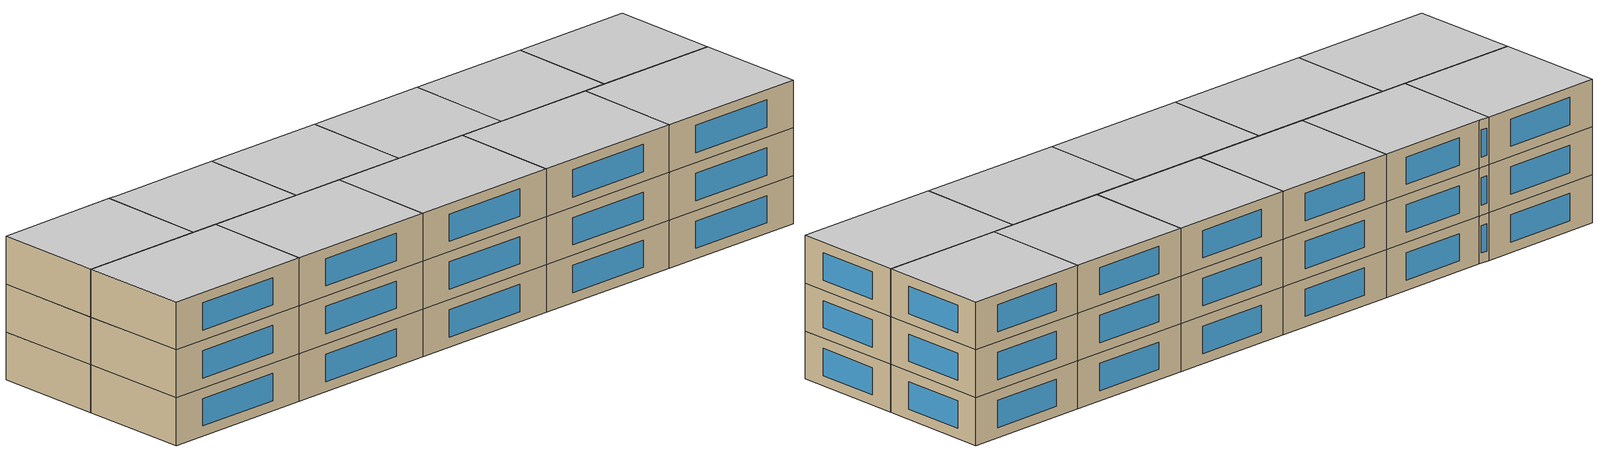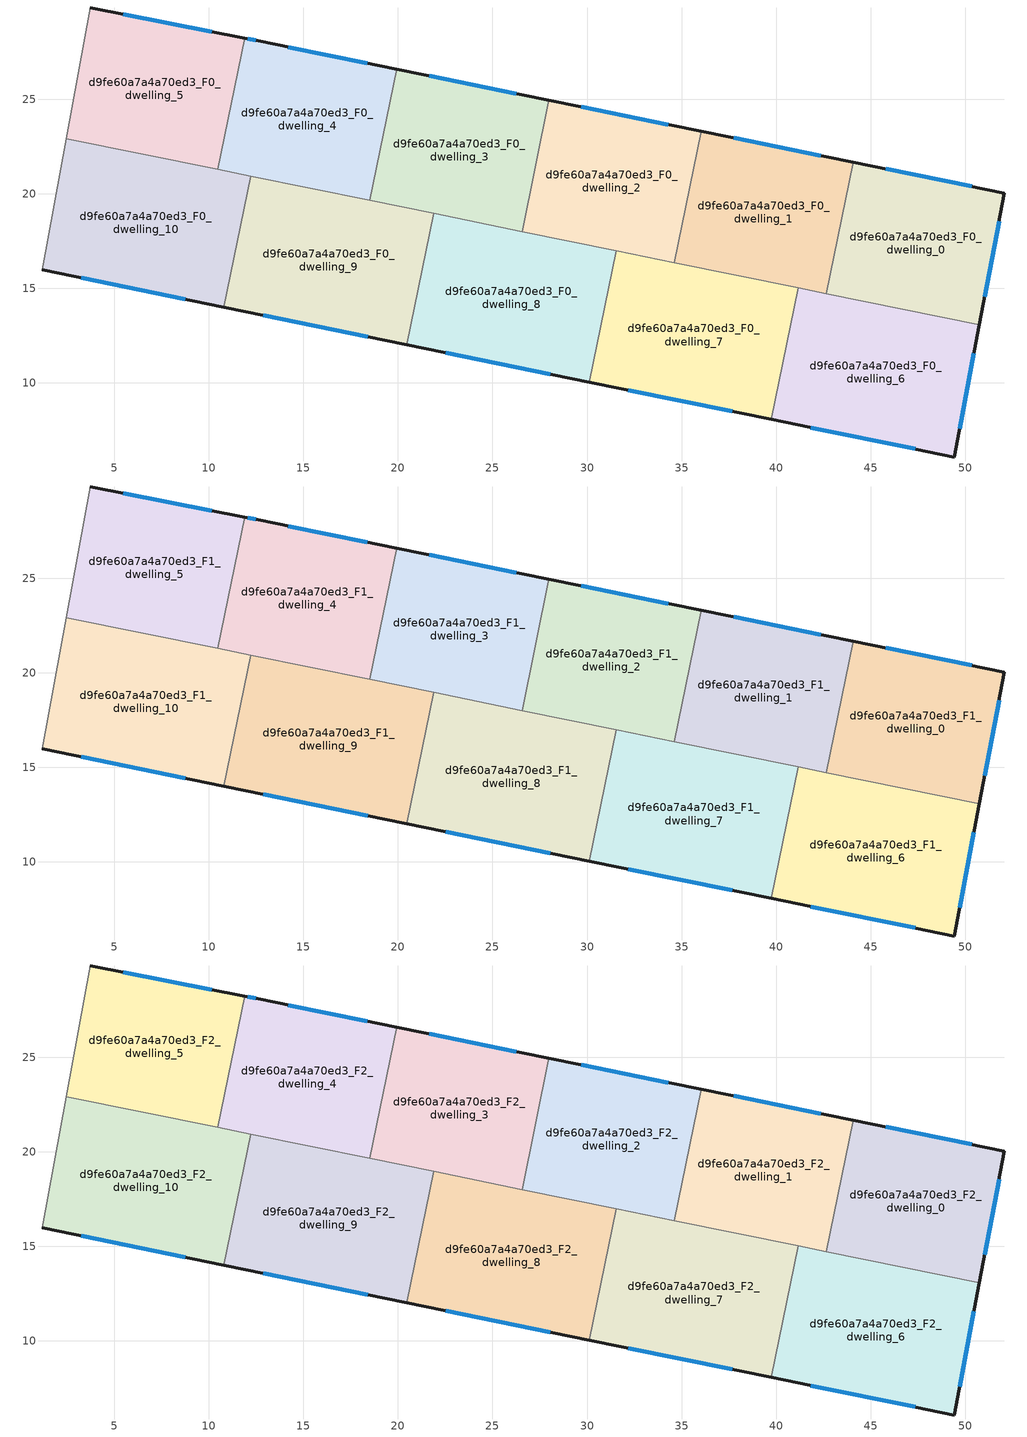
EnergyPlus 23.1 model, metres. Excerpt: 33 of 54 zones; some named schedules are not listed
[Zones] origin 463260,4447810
d9fe60a7a4a70ed3_F0_dwelling_0
 floor ground (EU_floor_Construction): 52.06,20.04 50.74,13.08 42.65,14.72 44.06,21.67 z0
 wall outside (EU_wall_Construction): 50.74,13.08 52.06,20.04 44.06,21.67 z0:3
 wall to d9fe60a7a4a70ed3_F0_dwelling_1 (EU_wall_Construction): 44.06,21.67 42.65,14.72 z0:3
 wall to d9fe60a7a4a70ed3_F0_dwelling_6 (EU_wall_Construction): 42.65,14.72 50.74,13.08 z0:3
 window (EU_Window_Construction): 50.34,20.39 45.78,21.32 / 51.02,14.57 51.77,18.55 z0.64:2.36
d9fe60a7a4a70ed3_F0_dwelling_1
 floor ground (EU_floor_Construction): 44.06,21.67 42.65,14.72 34.61,16.37 36.02,23.31 z0
 wall outside (EU_wall_Construction): 44.06,21.67 36.02,23.31 z0:3
 wall to d9fe60a7a4a70ed3_F0_dwelling_2 (EU_wall_Construction): 36.02,23.31 34.61,16.37 z0:3
 wall to d9fe60a7a4a70ed3_F0_dwelling_7 (EU_wall_Construction): 34.61,16.37 41.17,15.03 z0:3
 wall to d9fe60a7a4a70ed3_F0_dwelling_6 (EU_wall_Construction): 41.17,15.03 42.65,14.72 z0:3
 window (EU_Window_Construction): 42.34,22.02 37.75,22.95 z0.64:2.36
d9fe60a7a4a70ed3_F0_dwelling_10
 floor ground (EU_floor_Construction): 12.22,20.93 10.81,14.01 1.2,15.98 2.47,22.92 z0
 wall outside (EU_wall_Construction): 1.2,15.98 10.81,14.01 z0:3
 wall to d9fe60a7a4a70ed3_F0_dwelling_9 (EU_wall_Construction): 10.81,14.01 12.22,20.93 z0:3
 wall adiabatic (EU_wall_Construction): 2.47,22.92 1.2,15.98 z0:3
 wall to d9fe60a7a4a70ed3_F0_dwelling_5 (EU_wall_Construction): 10.49,21.28 2.47,22.92 z0:3
 wall to d9fe60a7a4a70ed3_F0_dwelling_4 (EU_wall_Construction): 12.22,20.93 10.49,21.28 z0:3
 window (EU_Window_Construction): 3.26,15.56 8.75,14.43 z0.64:2.36
d9fe60a7a4a70ed3_F0_dwelling_2
 floor ground (EU_floor_Construction): 36.02,23.31 34.61,16.37 26.57,18 27.98,24.95 z0
 wall outside (EU_wall_Construction): 36.02,23.31 27.98,24.95 z0:3
 wall to d9fe60a7a4a70ed3_F0_dwelling_3 (EU_wall_Construction): 27.98,24.95 26.57,18 z0:3
 wall to d9fe60a7a4a70ed3_F0_dwelling_8 (EU_wall_Construction): 26.57,18 31.53,16.99 z0:3
 wall to d9fe60a7a4a70ed3_F0_dwelling_7 (EU_wall_Construction): 31.54,16.99 34.61,16.37 z0:3
 window (EU_Window_Construction): 34.3,23.66 29.71,24.59 z0.64:2.36
d9fe60a7a4a70ed3_F0_dwelling_3
 floor ground (EU_floor_Construction): 27.98,24.95 26.57,18 18.53,19.64 19.94,26.58 z0
 wall outside (EU_wall_Construction): 27.98,24.95 19.94,26.58 z0:3
 wall to d9fe60a7a4a70ed3_F0_dwelling_4 (EU_wall_Construction): 19.94,26.58 18.53,19.64 z0:3
 wall to d9fe60a7a4a70ed3_F0_dwelling_9 (EU_wall_Construction): 18.53,19.64 21.89,18.96 z0:3
 wall to d9fe60a7a4a70ed3_F0_dwelling_8 (EU_wall_Construction): 21.89,18.96 26.57,18 z0:3
 window (EU_Window_Construction): 26.26,25.3 21.67,26.23 z0.64:2.36
d9fe60a7a4a70ed3_F0_dwelling_4
 floor ground (EU_floor_Construction): 19.94,26.58 18.53,19.64 10.49,21.28 11.9,28.22 12.64,28.08 z0
 wall outside (EU_wall_Construction): 19.94,26.58 12.64,28.08 11.9,28.22 z0:3
 wall to d9fe60a7a4a70ed3_F0_dwelling_5 (EU_wall_Construction): 11.9,28.22 10.49,21.28 z0:3
 wall to d9fe60a7a4a70ed3_F0_dwelling_9 (EU_wall_Construction): 12.22,20.93 18.53,19.64 z0:3
 window (EU_Window_Construction): 12.48,28.11 12.06,28.19 / 18.38,26.9 14.2,27.76 z0.64:2.36
d9fe60a7a4a70ed3_F0_dwelling_5
 floor ground (EU_floor_Construction): 11.9,28.22 10.49,21.28 2.47,22.92 3.74,29.82 z0
 wall outside (EU_wall_Construction): 11.9,28.22 3.74,29.82 z0:3
 wall adiabatic (EU_wall_Construction): 3.74,29.82 2.47,22.92 z0:3
 window (EU_Window_Construction): 10.15,28.56 5.49,29.48 z0.64:2.36
d9fe60a7a4a70ed3_F0_dwelling_6
 floor ground (EU_floor_Construction): 50.74,13.08 49.41,6.09 39.75,8.07 41.17,15.03 z0
 wall outside (EU_wall_Construction): 39.75,8.07 49.41,6.09 50.74,13.08 z0:3
 wall to d9fe60a7a4a70ed3_F0_dwelling_7 (EU_wall_Construction): 41.17,15.03 39.75,8.07 z0:3
 window (EU_Window_Construction): 49.69,7.58 50.45,11.58 / 41.82,7.64 47.34,6.51 z0.64:2.36
d9fe60a7a4a70ed3_F0_dwelling_7
 floor ground (EU_floor_Construction): 41.17,15.03 39.75,8.07 30.12,10.04 31.53,16.99 z0
 wall outside (EU_wall_Construction): 30.12,10.04 39.75,8.07 z0:3
 wall to d9fe60a7a4a70ed3_F0_dwelling_8 (EU_wall_Construction): 31.53,16.99 30.12,10.04 z0:3
 window (EU_Window_Construction): 32.18,9.62 37.69,8.49 z0.64:2.36
d9fe60a7a4a70ed3_F0_dwelling_8
 floor ground (EU_floor_Construction): 31.53,16.99 30.12,10.04 20.47,12.02 21.89,18.96 z0
 wall outside (EU_wall_Construction): 20.47,12.02 30.12,10.04 z0:3
 wall to d9fe60a7a4a70ed3_F0_dwelling_9 (EU_wall_Construction): 21.89,18.96 20.47,12.02 z0:3
 window (EU_Window_Construction): 22.54,11.6 28.05,10.47 z0.64:2.36
d9fe60a7a4a70ed3_F0_dwelling_9
 floor ground (EU_floor_Construction): 21.89,18.96 20.47,12.02 10.81,14.01 12.22,20.93 z0
 wall outside (EU_wall_Construction): 10.81,14.01 20.47,12.02 z0:3
 window (EU_Window_Construction): 12.88,13.58 18.4,12.45 z0.64:2.36
d9fe60a7a4a70ed3_F1_dwelling_0
 floor to d9fe60a7a4a70ed3_F0_dwelling_0 (EU_floor_Construction): 52.06,20.04 50.74,13.08 42.65,14.72 44.06,21.67 z3
 wall outside (EU_wall_Construction): 50.74,13.08 52.06,20.04 44.06,21.67 z3:6
 wall to d9fe60a7a4a70ed3_F1_dwelling_1 (EU_wall_Construction): 44.06,21.67 42.65,14.72 z3:6
 wall to d9fe60a7a4a70ed3_F1_dwelling_6 (EU_wall_Construction): 42.65,14.72 50.74,13.08 z3:6
 window (EU_Window_Construction): 50.34,20.39 45.78,21.32 / 51.02,14.57 51.77,18.55 z3.64:5.36
d9fe60a7a4a70ed3_F1_dwelling_1
 floor to d9fe60a7a4a70ed3_F0_dwelling_1 (EU_floor_Construction): 44.06,21.67 42.65,14.72 34.61,16.37 36.02,23.31 z3
 wall outside (EU_wall_Construction): 44.06,21.67 36.02,23.31 z3:6
 wall to d9fe60a7a4a70ed3_F1_dwelling_2 (EU_wall_Construction): 36.02,23.31 34.61,16.37 z3:6
 wall to d9fe60a7a4a70ed3_F1_dwelling_7 (EU_wall_Construction): 34.61,16.37 41.17,15.03 z3:6
 wall to d9fe60a7a4a70ed3_F1_dwelling_6 (EU_wall_Construction): 41.17,15.03 42.65,14.72 z3:6
 window (EU_Window_Construction): 42.34,22.02 37.75,22.95 z3.64:5.36
d9fe60a7a4a70ed3_F1_dwelling_10
 floor to d9fe60a7a4a70ed3_F0_dwelling_10 (EU_floor_Construction): 12.22,20.93 10.81,14.01 1.2,15.98 2.47,22.92 z3
 wall outside (EU_wall_Construction): 1.2,15.98 10.81,14.01 z3:6
 wall to d9fe60a7a4a70ed3_F1_dwelling_9 (EU_wall_Construction): 10.81,14.01 12.22,20.93 z3:6
 wall adiabatic (EU_wall_Construction): 2.47,22.92 1.2,15.98 z3:6
 wall to d9fe60a7a4a70ed3_F1_dwelling_5 (EU_wall_Construction): 10.49,21.28 2.47,22.92 z3:6
 wall to d9fe60a7a4a70ed3_F1_dwelling_4 (EU_wall_Construction): 12.22,20.93 10.49,21.28 z3:6
 window (EU_Window_Construction): 3.26,15.56 8.75,14.43 z3.64:5.36
d9fe60a7a4a70ed3_F1_dwelling_2
 floor to d9fe60a7a4a70ed3_F0_dwelling_2 (EU_floor_Construction): 36.02,23.31 34.61,16.37 26.57,18 27.98,24.95 z3
 wall outside (EU_wall_Construction): 36.02,23.31 27.98,24.95 z3:6
 wall to d9fe60a7a4a70ed3_F1_dwelling_3 (EU_wall_Construction): 27.98,24.95 26.57,18 z3:6
 wall to d9fe60a7a4a70ed3_F1_dwelling_8 (EU_wall_Construction): 26.57,18 31.53,16.99 z3:6
 wall to d9fe60a7a4a70ed3_F1_dwelling_7 (EU_wall_Construction): 31.54,16.99 34.61,16.37 z3:6
 window (EU_Window_Construction): 34.3,23.66 29.71,24.59 z3.64:5.36
d9fe60a7a4a70ed3_F1_dwelling_3
 floor to d9fe60a7a4a70ed3_F0_dwelling_3 (EU_floor_Construction): 27.98,24.95 26.57,18 18.53,19.64 19.94,26.58 z3
 wall outside (EU_wall_Construction): 27.98,24.95 19.94,26.58 z3:6
 wall to d9fe60a7a4a70ed3_F1_dwelling_4 (EU_wall_Construction): 19.94,26.58 18.53,19.64 z3:6
 wall to d9fe60a7a4a70ed3_F1_dwelling_9 (EU_wall_Construction): 18.53,19.64 21.89,18.96 z3:6
 wall to d9fe60a7a4a70ed3_F1_dwelling_8 (EU_wall_Construction): 21.89,18.96 26.57,18 z3:6
 window (EU_Window_Construction): 26.26,25.3 21.67,26.23 z3.64:5.36
d9fe60a7a4a70ed3_F1_dwelling_4
 floor to d9fe60a7a4a70ed3_F0_dwelling_4 (EU_floor_Construction): 19.94,26.58 18.53,19.64 10.49,21.28 11.9,28.22 12.64,28.08 z3
 wall outside (EU_wall_Construction): 19.94,26.58 12.64,28.08 11.9,28.22 z3:6
 wall to d9fe60a7a4a70ed3_F1_dwelling_5 (EU_wall_Construction): 11.9,28.22 10.49,21.28 z3:6
 wall to d9fe60a7a4a70ed3_F1_dwelling_9 (EU_wall_Construction): 12.22,20.93 18.53,19.64 z3:6
 window (EU_Window_Construction): 12.48,28.11 12.06,28.19 / 18.38,26.9 14.2,27.76 z3.64:5.36
d9fe60a7a4a70ed3_F1_dwelling_5
 floor to d9fe60a7a4a70ed3_F0_dwelling_5 (EU_floor_Construction): 11.9,28.22 10.49,21.28 2.47,22.92 3.74,29.82 z3
 wall outside (EU_wall_Construction): 11.9,28.22 3.74,29.82 z3:6
 wall adiabatic (EU_wall_Construction): 3.74,29.82 2.47,22.92 z3:6
 window (EU_Window_Construction): 10.15,28.56 5.49,29.48 z3.64:5.36
d9fe60a7a4a70ed3_F1_dwelling_6
 floor to d9fe60a7a4a70ed3_F0_dwelling_6 (EU_floor_Construction): 50.74,13.08 49.41,6.09 39.75,8.07 41.17,15.03 z3
 wall outside (EU_wall_Construction): 39.75,8.07 49.41,6.09 50.74,13.08 z3:6
 wall to d9fe60a7a4a70ed3_F1_dwelling_7 (EU_wall_Construction): 41.17,15.03 39.75,8.07 z3:6
 window (EU_Window_Construction): 49.69,7.58 50.45,11.58 / 41.82,7.64 47.34,6.51 z3.64:5.36
d9fe60a7a4a70ed3_F1_dwelling_7
 floor to d9fe60a7a4a70ed3_F0_dwelling_7 (EU_floor_Construction): 41.17,15.03 39.75,8.07 30.12,10.04 31.53,16.99 z3
 wall outside (EU_wall_Construction): 30.12,10.04 39.75,8.07 z3:6
 wall to d9fe60a7a4a70ed3_F1_dwelling_8 (EU_wall_Construction): 31.53,16.99 30.12,10.04 z3:6
 window (EU_Window_Construction): 32.18,9.62 37.69,8.49 z3.64:5.36
d9fe60a7a4a70ed3_F1_dwelling_8
 floor to d9fe60a7a4a70ed3_F0_dwelling_8 (EU_floor_Construction): 31.53,16.99 30.12,10.04 20.47,12.02 21.89,18.96 z3
 wall outside (EU_wall_Construction): 20.47,12.02 30.12,10.04 z3:6
 wall to d9fe60a7a4a70ed3_F1_dwelling_9 (EU_wall_Construction): 21.89,18.96 20.47,12.02 z3:6
 window (EU_Window_Construction): 22.54,11.6 28.05,10.47 z3.64:5.36
d9fe60a7a4a70ed3_F1_dwelling_9
 floor to d9fe60a7a4a70ed3_F0_dwelling_9 (EU_floor_Construction): 21.89,18.96 20.47,12.02 10.81,14.01 12.22,20.93 z3
 wall outside (EU_wall_Construction): 10.81,14.01 20.47,12.02 z3:6
 window (EU_Window_Construction): 12.88,13.58 18.4,12.45 z3.64:5.36
d9fe60a7a4a70ed3_F2_dwelling_0
 floor to d9fe60a7a4a70ed3_F1_dwelling_0 (EU_floor_Construction): 52.06,20.04 50.74,13.08 42.65,14.72 44.06,21.67 z6
 wall outside (EU_wall_Construction): 50.74,13.08 52.06,20.04 44.06,21.67 z6:9
 wall to d9fe60a7a4a70ed3_F2_dwelling_1 (EU_wall_Construction): 44.06,21.67 42.65,14.72 z6:9
 wall to d9fe60a7a4a70ed3_F2_dwelling_6 (EU_wall_Construction): 42.65,14.72 50.74,13.08 z6:9
 window (EU_Window_Construction): 50.34,20.39 45.78,21.32 / 51.02,14.57 51.77,18.55 z6.64:8.36
 ceiling to d9fe60a7a4a70ed3_F3_dwelling_0 (EU_floor_Construction): 50.74,13.08 52.06,20.04 44.06,21.67 42.65,14.72 z9
d9fe60a7a4a70ed3_F2_dwelling_1
 floor to d9fe60a7a4a70ed3_F1_dwelling_1 (EU_floor_Construction): 44.06,21.67 42.65,14.72 34.61,16.37 36.02,23.31 z6
 wall outside (EU_wall_Construction): 44.06,21.67 36.02,23.31 z6:9
 wall to d9fe60a7a4a70ed3_F2_dwelling_2 (EU_wall_Construction): 36.02,23.31 34.61,16.37 z6:9
 wall to d9fe60a7a4a70ed3_F2_dwelling_7 (EU_wall_Construction): 34.61,16.37 41.17,15.03 z6:9
 wall to d9fe60a7a4a70ed3_F2_dwelling_6 (EU_wall_Construction): 41.17,15.03 42.65,14.72 z6:9
 window (EU_Window_Construction): 42.34,22.02 37.75,22.95 z6.64:8.36
 ceiling to d9fe60a7a4a70ed3_F3_dwelling_1 (EU_floor_Construction): 42.65,14.72 44.06,21.67 36.02,23.31 34.61,16.37 z9
d9fe60a7a4a70ed3_F2_dwelling_10
 floor to d9fe60a7a4a70ed3_F1_dwelling_10 (EU_floor_Construction): 12.22,20.93 10.81,14.01 1.2,15.98 2.47,22.92 z6
 wall outside (EU_wall_Construction): 1.2,15.98 10.81,14.01 z6:9
 wall to d9fe60a7a4a70ed3_F2_dwelling_9 (EU_wall_Construction): 10.81,14.01 12.22,20.93 z6:9
 wall adiabatic (EU_wall_Construction): 2.47,22.92 1.2,15.98 z6:9
 wall to d9fe60a7a4a70ed3_F2_dwelling_5 (EU_wall_Construction): 10.49,21.28 2.47,22.92 z6:9
 wall to d9fe60a7a4a70ed3_F2_dwelling_4 (EU_wall_Construction): 12.22,20.93 10.49,21.28 z6:9
 window (EU_Window_Construction): 3.26,15.56 8.75,14.43 z6.64:8.36
 ceiling to d9fe60a7a4a70ed3_F3_dwelling_10 (EU_floor_Construction): 10.81,14.01 12.22,20.93 2.47,22.92 1.2,15.98 z9
d9fe60a7a4a70ed3_F2_dwelling_2
 floor to d9fe60a7a4a70ed3_F1_dwelling_2 (EU_floor_Construction): 36.02,23.31 34.61,16.37 26.57,18 27.98,24.95 z6
 wall outside (EU_wall_Construction): 36.02,23.31 27.98,24.95 z6:9
 wall to d9fe60a7a4a70ed3_F2_dwelling_3 (EU_wall_Construction): 27.98,24.95 26.57,18 z6:9
 wall to d9fe60a7a4a70ed3_F2_dwelling_8 (EU_wall_Construction): 26.57,18 31.53,16.99 z6:9
 wall to d9fe60a7a4a70ed3_F2_dwelling_7 (EU_wall_Construction): 31.54,16.99 34.61,16.37 z6:9
 window (EU_Window_Construction): 34.3,23.66 29.71,24.59 z6.64:8.36
 ceiling to d9fe60a7a4a70ed3_F3_dwelling_2 (EU_floor_Construction): 34.61,16.37 36.02,23.31 27.98,24.95 26.57,18 z9
d9fe60a7a4a70ed3_F2_dwelling_3
 floor to d9fe60a7a4a70ed3_F1_dwelling_3 (EU_floor_Construction): 27.98,24.95 26.57,18 18.53,19.64 19.94,26.58 z6
 wall outside (EU_wall_Construction): 27.98,24.95 19.94,26.58 z6:9
 wall to d9fe60a7a4a70ed3_F2_dwelling_4 (EU_wall_Construction): 19.94,26.58 18.53,19.64 z6:9
 wall to d9fe60a7a4a70ed3_F2_dwelling_9 (EU_wall_Construction): 18.53,19.64 21.89,18.96 z6:9
 wall to d9fe60a7a4a70ed3_F2_dwelling_8 (EU_wall_Construction): 21.89,18.96 26.57,18 z6:9
 window (EU_Window_Construction): 26.26,25.3 21.67,26.23 z6.64:8.36
 ceiling to d9fe60a7a4a70ed3_F3_dwelling_3 (EU_floor_Construction): 26.57,18 27.98,24.95 19.94,26.58 18.53,19.64 z9
d9fe60a7a4a70ed3_F2_dwelling_4
 floor to d9fe60a7a4a70ed3_F1_dwelling_4 (EU_floor_Construction): 19.94,26.58 18.53,19.64 10.49,21.28 11.9,28.22 12.64,28.08 z6
 wall outside (EU_wall_Construction): 19.94,26.58 12.64,28.08 11.9,28.22 z6:9
 wall to d9fe60a7a4a70ed3_F2_dwelling_5 (EU_wall_Construction): 11.9,28.22 10.49,21.28 z6:9
 wall to d9fe60a7a4a70ed3_F2_dwelling_9 (EU_wall_Construction): 12.22,20.93 18.53,19.64 z6:9
 window (EU_Window_Construction): 12.48,28.11 12.06,28.19 / 18.38,26.9 14.2,27.76 z6.64:8.36
 ceiling to d9fe60a7a4a70ed3_F3_dwelling_4 (EU_floor_Construction): 18.53,19.64 19.94,26.58 12.64,28.08 11.9,28.22 10.49,21.28 z9
d9fe60a7a4a70ed3_F2_dwelling_5
 floor to d9fe60a7a4a70ed3_F1_dwelling_5 (EU_floor_Construction): 11.9,28.22 10.49,21.28 2.47,22.92 3.74,29.82 z6
 wall outside (EU_wall_Construction): 11.9,28.22 3.74,29.82 z6:9
 wall adiabatic (EU_wall_Construction): 3.74,29.82 2.47,22.92 z6:9
 window (EU_Window_Construction): 10.15,28.56 5.49,29.48 z6.64:8.36
 ceiling to d9fe60a7a4a70ed3_F3_dwelling_5 (EU_floor_Construction): 10.49,21.28 11.9,28.22 3.74,29.82 2.47,22.92 z9
d9fe60a7a4a70ed3_F2_dwelling_6
 floor to d9fe60a7a4a70ed3_F1_dwelling_6 (EU_floor_Construction): 50.74,13.08 49.41,6.09 39.75,8.07 41.17,15.03 z6
 wall outside (EU_wall_Construction): 39.75,8.07 49.41,6.09 50.74,13.08 z6:9
 wall to d9fe60a7a4a70ed3_F2_dwelling_7 (EU_wall_Construction): 41.17,15.03 39.75,8.07 z6:9
 window (EU_Window_Construction): 49.69,7.58 50.45,11.58 / 41.82,7.64 47.34,6.51 z6.64:8.36
 ceiling to d9fe60a7a4a70ed3_F3_dwelling_6 (EU_floor_Construction): 49.41,6.09 50.74,13.08 41.17,15.03 39.75,8.07 z9
d9fe60a7a4a70ed3_F2_dwelling_7
 floor to d9fe60a7a4a70ed3_F1_dwelling_7 (EU_floor_Construction): 41.17,15.03 39.75,8.07 30.12,10.04 31.53,16.99 z6
 wall outside (EU_wall_Construction): 30.12,10.04 39.75,8.07 z6:9
 wall to d9fe60a7a4a70ed3_F2_dwelling_8 (EU_wall_Construction): 31.53,16.99 30.12,10.04 z6:9
 window (EU_Window_Construction): 32.18,9.62 37.69,8.49 z6.64:8.36
 ceiling to d9fe60a7a4a70ed3_F3_dwelling_7 (EU_floor_Construction): 39.75,8.07 41.17,15.03 31.53,16.99 30.12,10.04 z9
d9fe60a7a4a70ed3_F2_dwelling_8
 floor to d9fe60a7a4a70ed3_F1_dwelling_8 (EU_floor_Construction): 31.53,16.99 30.12,10.04 20.47,12.02 21.89,18.96 z6
 wall outside (EU_wall_Construction): 20.47,12.02 30.12,10.04 z6:9
 wall to d9fe60a7a4a70ed3_F2_dwelling_9 (EU_wall_Construction): 21.89,18.96 20.47,12.02 z6:9
 window (EU_Window_Construction): 22.54,11.6 28.05,10.47 z6.64:8.36
 ceiling to d9fe60a7a4a70ed3_F3_dwelling_8 (EU_floor_Construction): 30.12,10.04 31.53,16.99 21.89,18.96 20.47,12.02 z9
d9fe60a7a4a70ed3_F2_dwelling_9
 floor to d9fe60a7a4a70ed3_F1_dwelling_9 (EU_floor_Construction): 21.89,18.96 20.47,12.02 10.81,14.01 12.22,20.93 z6
 wall outside (EU_wall_Construction): 10.81,14.01 20.47,12.02 z6:9
 window (EU_Window_Construction): 12.88,13.58 18.4,12.45 z6.64:8.36
 ceiling to d9fe60a7a4a70ed3_F3_dwelling_9 (EU_floor_Construction): 20.47,12.02 21.89,18.96 12.22,20.93 10.81,14.01 z9
[Building]
EU S2 Campaign: North Axis=0; Terrain=City; Solar Distribution=FullExterior
[Site:Location]
Yerevan-Zvartnots.Intl.AP: Latitude=40.15; Longitude=44.383; Time Zone=4; Elevation=854
[SizingPeriod:WeatherFileDays]
AnnualSizingPeriod: Begin Month=1; Begin Day of Month=1; End Month=12; End Day of Month=31; Day of Week for Start Day=Monday; Use Weather File Daylight Saving Period=No; Use Weather File Rain and Snow Indicators=No
[MATERIAL]
EU_InternalMass_Material: Roughness=MediumRough; Thickness=0.1; Conductivity=1; Density=1800; Specific Heat=900; Thermal Absorptance=0.9; Solar Absorptance=0.7; Visible Absorptance=0.7
[MATERIAL:NOMASS] Roughness=MediumRough; Thermal Absorptance=0.9; Solar Absorptance=0.7; Visible Absorptance=0.7
Name | Thermal Resistance
EU_wall_NoMass | 1.05043
EU_floor_NoMass | 0.478065
[WINDOWMATERIAL:SIMPLEGLAZINGSYSTEM]
EU_Window_SimpleGlazing: UFactor=2.5566; Solar Heat Gain Coefficient=0.75; Visible Transmittance=0.75
[CONSTRUCTION]
EU_wall_Construction: EU_wall_NoMass
EU_floor_Construction: EU_floor_NoMass
EU_Window_Construction: EU_Window_SimpleGlazing
EU_InternalMass_Construction: EU_InternalMass_Material
[ZONE] Type=1; Multiplier=1; Ceiling Height=autocalculate; Floor Area=autocalculate; Part of Total Floor Area=Yes
Name | Volume
d9fe60a7a4a70ed3_F0_dwelling_0; d9fe60a7a4a70ed3_F1_dwelling_0; d9fe60a7a4a70ed3_F2_dwelling_0 | 174.399
d9fe60a7a4a70ed3_F0_dwelling_1; d9fe60a7a4a70ed3_F1_dwelling_1; d9fe60a7a4a70ed3_F2_dwelling_1 | 174.402
d9fe60a7a4a70ed3_F0_dwelling_10; d9fe60a7a4a70ed3_F1_dwelling_10; d9fe60a7a4a70ed3_F2_dwelling_10 | 209.256
d9fe60a7a4a70ed3_F0_dwelling_2; d9fe60a7a4a70ed3_F1_dwelling_2; d9fe60a7a4a70ed3_F2_dwelling_2 | 174.394
d9fe60a7a4a70ed3_F0_dwelling_3; d9fe60a7a4a70ed3_F1_dwelling_3; d9fe60a7a4a70ed3_F2_dwelling_3; d9fe60a7a4a70ed3_F0_dwelling_4; d9fe60a7a4a70ed3_F1_dwelling_4; d9fe60a7a4a70ed3_F2_dwelling_4 | 174.381
d9fe60a7a4a70ed3_F0_dwelling_5; d9fe60a7a4a70ed3_F1_dwelling_5; d9fe60a7a4a70ed3_F2_dwelling_5 | 174.409
d9fe60a7a4a70ed3_F0_dwelling_6; d9fe60a7a4a70ed3_F1_dwelling_6; d9fe60a7a4a70ed3_F2_dwelling_6 | 209.251
d9fe60a7a4a70ed3_F0_dwelling_7; d9fe60a7a4a70ed3_F1_dwelling_7; d9fe60a7a4a70ed3_F2_dwelling_7 | 209.261
d9fe60a7a4a70ed3_F0_dwelling_8; d9fe60a7a4a70ed3_F1_dwelling_8; d9fe60a7a4a70ed3_F2_dwelling_8 | 209.247
d9fe60a7a4a70ed3_F0_dwelling_9; d9fe60a7a4a70ed3_F1_dwelling_9; d9fe60a7a4a70ed3_F2_dwelling_9 | 209.278
[INTERNALMASS] Construction=EU_InternalMass_Construction
Name | Zone or ZoneList | Surface Area
d9fe60a7a4a70ed3_F0_dwelling_0_EU_InternalMass | d9fe60a7a4a70ed3_F0_dwelling_0 | 58.1329
d9fe60a7a4a70ed3_F0_dwelling_1_EU_InternalMass | d9fe60a7a4a70ed3_F0_dwelling_1 | 58.1338
d9fe60a7a4a70ed3_F0_dwelling_2_EU_InternalMass | d9fe60a7a4a70ed3_F0_dwelling_2 | 58.1312
d9fe60a7a4a70ed3_F0_dwelling_3_EU_InternalMass | d9fe60a7a4a70ed3_F0_dwelling_3 | 58.1269
d9fe60a7a4a70ed3_F0_dwelling_4_EU_InternalMass | d9fe60a7a4a70ed3_F0_dwelling_4 | 58.127
d9fe60a7a4a70ed3_F0_dwelling_5_EU_InternalMass | d9fe60a7a4a70ed3_F0_dwelling_5 | 58.1361
d9fe60a7a4a70ed3_F0_dwelling_6_EU_InternalMass | d9fe60a7a4a70ed3_F0_dwelling_6 | 69.7502
d9fe60a7a4a70ed3_F0_dwelling_7_EU_InternalMass | d9fe60a7a4a70ed3_F0_dwelling_7 | 69.7537
d9fe60a7a4a70ed3_F0_dwelling_8_EU_InternalMass | d9fe60a7a4a70ed3_F0_dwelling_8 | 69.7491
d9fe60a7a4a70ed3_F0_dwelling_9_EU_InternalMass | d9fe60a7a4a70ed3_F0_dwelling_9 | 69.7595
d9fe60a7a4a70ed3_F0_dwelling_10_EU_InternalMass | d9fe60a7a4a70ed3_F0_dwelling_10 | 69.752
d9fe60a7a4a70ed3_F1_dwelling_0_EU_InternalMass | d9fe60a7a4a70ed3_F1_dwelling_0 | 58.1329
d9fe60a7a4a70ed3_F1_dwelling_1_EU_InternalMass | d9fe60a7a4a70ed3_F1_dwelling_1 | 58.1338
d9fe60a7a4a70ed3_F1_dwelling_2_EU_InternalMass | d9fe60a7a4a70ed3_F1_dwelling_2 | 58.1312
d9fe60a7a4a70ed3_F1_dwelling_3_EU_InternalMass | d9fe60a7a4a70ed3_F1_dwelling_3 | 58.1269
d9fe60a7a4a70ed3_F1_dwelling_4_EU_InternalMass | d9fe60a7a4a70ed3_F1_dwelling_4 | 58.127
d9fe60a7a4a70ed3_F1_dwelling_5_EU_InternalMass | d9fe60a7a4a70ed3_F1_dwelling_5 | 58.1361
d9fe60a7a4a70ed3_F1_dwelling_6_EU_InternalMass | d9fe60a7a4a70ed3_F1_dwelling_6 | 69.7502
d9fe60a7a4a70ed3_F1_dwelling_7_EU_InternalMass | d9fe60a7a4a70ed3_F1_dwelling_7 | 69.7537
d9fe60a7a4a70ed3_F1_dwelling_8_EU_InternalMass | d9fe60a7a4a70ed3_F1_dwelling_8 | 69.7491
d9fe60a7a4a70ed3_F1_dwelling_9_EU_InternalMass | d9fe60a7a4a70ed3_F1_dwelling_9 | 69.7595
d9fe60a7a4a70ed3_F1_dwelling_10_EU_InternalMass | d9fe60a7a4a70ed3_F1_dwelling_10 | 69.752
d9fe60a7a4a70ed3_F2_dwelling_0_EU_InternalMass | d9fe60a7a4a70ed3_F2_dwelling_0 | 58.1329
d9fe60a7a4a70ed3_F2_dwelling_1_EU_InternalMass | d9fe60a7a4a70ed3_F2_dwelling_1 | 58.1338
d9fe60a7a4a70ed3_F2_dwelling_2_EU_InternalMass | d9fe60a7a4a70ed3_F2_dwelling_2 | 58.1312
d9fe60a7a4a70ed3_F2_dwelling_3_EU_InternalMass | d9fe60a7a4a70ed3_F2_dwelling_3 | 58.1269
d9fe60a7a4a70ed3_F2_dwelling_4_EU_InternalMass | d9fe60a7a4a70ed3_F2_dwelling_4 | 58.127
d9fe60a7a4a70ed3_F2_dwelling_5_EU_InternalMass | d9fe60a7a4a70ed3_F2_dwelling_5 | 58.1361
d9fe60a7a4a70ed3_F2_dwelling_6_EU_InternalMass | d9fe60a7a4a70ed3_F2_dwelling_6 | 69.7502
d9fe60a7a4a70ed3_F2_dwelling_7_EU_InternalMass | d9fe60a7a4a70ed3_F2_dwelling_7 | 69.7537
d9fe60a7a4a70ed3_F2_dwelling_8_EU_InternalMass | d9fe60a7a4a70ed3_F2_dwelling_8 | 69.7491
d9fe60a7a4a70ed3_F2_dwelling_9_EU_InternalMass | d9fe60a7a4a70ed3_F2_dwelling_9 | 69.7595
d9fe60a7a4a70ed3_F2_dwelling_10_EU_InternalMass | d9fe60a7a4a70ed3_F2_dwelling_10 | 69.752
[OTHEREQUIPMENT] Fuel Type=Electricity; Design Level Calculation Method=Watts/Area; Power per Zone Floor Area=1; Fraction Latent=0; Fraction Radiant=0; Fraction Lost=0; Carbon Dioxide Generation Rate=0; EndUse Subcategory=EU_Step8_InternalGains
Name | Zone or ZoneList or Space or SpaceList | Schedule
EU_Step8_InternalGain_d9fe60a7a4a70ed3_F0_dwelling_0_f000 | d9fe60a7a4a70ed3_F0_dwelling_0 | EU_Step8_GainSchedule_d9fe60a7a4a70ed3_F0_dwelling_0_f000
EU_Step8_InternalGain_d9fe60a7a4a70ed3_F0_dwelling_1_f000 | d9fe60a7a4a70ed3_F0_dwelling_1 | EU_Step8_GainSchedule_d9fe60a7a4a70ed3_F0_dwelling_1_f000
EU_Step8_InternalGain_d9fe60a7a4a70ed3_F0_dwelling_2_f000 | d9fe60a7a4a70ed3_F0_dwelling_2 | EU_Step8_GainSchedule_d9fe60a7a4a70ed3_F0_dwelling_2_f000
EU_Step8_InternalGain_d9fe60a7a4a70ed3_F0_dwelling_3_f000 | d9fe60a7a4a70ed3_F0_dwelling_3 | EU_Step8_GainSchedule_d9fe60a7a4a70ed3_F0_dwelling_3_f000
EU_Step8_InternalGain_d9fe60a7a4a70ed3_F0_dwelling_4_f000 | d9fe60a7a4a70ed3_F0_dwelling_4 | EU_Step8_GainSchedule_d9fe60a7a4a70ed3_F0_dwelling_4_f000
EU_Step8_InternalGain_d9fe60a7a4a70ed3_F0_dwelling_5_f000 | d9fe60a7a4a70ed3_F0_dwelling_5 | EU_Step8_GainSchedule_d9fe60a7a4a70ed3_F0_dwelling_5_f000
EU_Step8_InternalGain_d9fe60a7a4a70ed3_F0_dwelling_6_f000 | d9fe60a7a4a70ed3_F0_dwelling_6 | EU_Step8_GainSchedule_d9fe60a7a4a70ed3_F0_dwelling_6_f000
EU_Step8_InternalGain_d9fe60a7a4a70ed3_F0_dwelling_7_f000 | d9fe60a7a4a70ed3_F0_dwelling_7 | EU_Step8_GainSchedule_d9fe60a7a4a70ed3_F0_dwelling_7_f000
EU_Step8_InternalGain_d9fe60a7a4a70ed3_F0_dwelling_8_f000 | d9fe60a7a4a70ed3_F0_dwelling_8 | EU_Step8_GainSchedule_d9fe60a7a4a70ed3_F0_dwelling_8_f000
EU_Step8_InternalGain_d9fe60a7a4a70ed3_F0_dwelling_9_f000 | d9fe60a7a4a70ed3_F0_dwelling_9 | EU_Step8_GainSchedule_d9fe60a7a4a70ed3_F0_dwelling_9_f000
EU_Step8_InternalGain_d9fe60a7a4a70ed3_F0_dwelling_10_f000 | d9fe60a7a4a70ed3_F0_dwelling_10 | EU_Step8_GainSchedule_d9fe60a7a4a70ed3_F0_dwelling_10_f000
EU_Step8_InternalGain_d9fe60a7a4a70ed3_F1_dwelling_0_f000 | d9fe60a7a4a70ed3_F1_dwelling_0 | EU_Step8_GainSchedule_d9fe60a7a4a70ed3_F1_dwelling_0_f000
EU_Step8_InternalGain_d9fe60a7a4a70ed3_F1_dwelling_1_f000 | d9fe60a7a4a70ed3_F1_dwelling_1 | EU_Step8_GainSchedule_d9fe60a7a4a70ed3_F1_dwelling_1_f000
EU_Step8_InternalGain_d9fe60a7a4a70ed3_F1_dwelling_2_f000 | d9fe60a7a4a70ed3_F1_dwelling_2 | EU_Step8_GainSchedule_d9fe60a7a4a70ed3_F1_dwelling_2_f000
EU_Step8_InternalGain_d9fe60a7a4a70ed3_F1_dwelling_3_f000 | d9fe60a7a4a70ed3_F1_dwelling_3 | EU_Step8_GainSchedule_d9fe60a7a4a70ed3_F1_dwelling_3_f000
EU_Step8_InternalGain_d9fe60a7a4a70ed3_F1_dwelling_4_f000 | d9fe60a7a4a70ed3_F1_dwelling_4 | EU_Step8_GainSchedule_d9fe60a7a4a70ed3_F1_dwelling_4_f000
EU_Step8_InternalGain_d9fe60a7a4a70ed3_F1_dwelling_5_f000 | d9fe60a7a4a70ed3_F1_dwelling_5 | EU_Step8_GainSchedule_d9fe60a7a4a70ed3_F1_dwelling_5_f000
EU_Step8_InternalGain_d9fe60a7a4a70ed3_F1_dwelling_6_f000 | d9fe60a7a4a70ed3_F1_dwelling_6 | EU_Step8_GainSchedule_d9fe60a7a4a70ed3_F1_dwelling_6_f000
EU_Step8_InternalGain_d9fe60a7a4a70ed3_F1_dwelling_7_f000 | d9fe60a7a4a70ed3_F1_dwelling_7 | EU_Step8_GainSchedule_d9fe60a7a4a70ed3_F1_dwelling_7_f000
EU_Step8_InternalGain_d9fe60a7a4a70ed3_F1_dwelling_8_f000 | d9fe60a7a4a70ed3_F1_dwelling_8 | EU_Step8_GainSchedule_d9fe60a7a4a70ed3_F1_dwelling_8_f000
EU_Step8_InternalGain_d9fe60a7a4a70ed3_F1_dwelling_9_f000 | d9fe60a7a4a70ed3_F1_dwelling_9 | EU_Step8_GainSchedule_d9fe60a7a4a70ed3_F1_dwelling_9_f000
EU_Step8_InternalGain_d9fe60a7a4a70ed3_F1_dwelling_10_f000 | d9fe60a7a4a70ed3_F1_dwelling_10 | EU_Step8_GainSchedule_d9fe60a7a4a70ed3_F1_dwelling_10_f000
EU_Step8_InternalGain_d9fe60a7a4a70ed3_F2_dwelling_0_f000 | d9fe60a7a4a70ed3_F2_dwelling_0 | EU_Step8_GainSchedule_d9fe60a7a4a70ed3_F2_dwelling_0_f000
EU_Step8_InternalGain_d9fe60a7a4a70ed3_F2_dwelling_1_f000 | d9fe60a7a4a70ed3_F2_dwelling_1 | EU_Step8_GainSchedule_d9fe60a7a4a70ed3_F2_dwelling_1_f000
EU_Step8_InternalGain_d9fe60a7a4a70ed3_F2_dwelling_2_f000 | d9fe60a7a4a70ed3_F2_dwelling_2 | EU_Step8_GainSchedule_d9fe60a7a4a70ed3_F2_dwelling_2_f000
EU_Step8_InternalGain_d9fe60a7a4a70ed3_F2_dwelling_3_f000 | d9fe60a7a4a70ed3_F2_dwelling_3 | EU_Step8_GainSchedule_d9fe60a7a4a70ed3_F2_dwelling_3_f000
EU_Step8_InternalGain_d9fe60a7a4a70ed3_F2_dwelling_4_f000 | d9fe60a7a4a70ed3_F2_dwelling_4 | EU_Step8_GainSchedule_d9fe60a7a4a70ed3_F2_dwelling_4_f000
EU_Step8_InternalGain_d9fe60a7a4a70ed3_F2_dwelling_5_f000 | d9fe60a7a4a70ed3_F2_dwelling_5 | EU_Step8_GainSchedule_d9fe60a7a4a70ed3_F2_dwelling_5_f000
EU_Step8_InternalGain_d9fe60a7a4a70ed3_F2_dwelling_6_f000 | d9fe60a7a4a70ed3_F2_dwelling_6 | EU_Step8_GainSchedule_d9fe60a7a4a70ed3_F2_dwelling_6_f000
EU_Step8_InternalGain_d9fe60a7a4a70ed3_F2_dwelling_7_f000 | d9fe60a7a4a70ed3_F2_dwelling_7 | EU_Step8_GainSchedule_d9fe60a7a4a70ed3_F2_dwelling_7_f000
EU_Step8_InternalGain_d9fe60a7a4a70ed3_F2_dwelling_8_f000 | d9fe60a7a4a70ed3_F2_dwelling_8 | EU_Step8_GainSchedule_d9fe60a7a4a70ed3_F2_dwelling_8_f000
EU_Step8_InternalGain_d9fe60a7a4a70ed3_F2_dwelling_9_f000 | d9fe60a7a4a70ed3_F2_dwelling_9 | EU_Step8_GainSchedule_d9fe60a7a4a70ed3_F2_dwelling_9_f000
EU_Step8_InternalGain_d9fe60a7a4a70ed3_F2_dwelling_10_f000 | d9fe60a7a4a70ed3_F2_dwelling_10 | EU_Step8_GainSchedule_d9fe60a7a4a70ed3_F2_dwelling_10_f000
[ZONEVENTILATION:DESIGNFLOWRATE] Schedule=EU_AlwaysOn; Design Flow Rate Calculation Method=AirChanges/Hour; Air Changes per Hour=0.557805; Ventilation Type=Natural; Fan Pressure Rise=0; Fan Total Efficiency=1; Constant Term Coefficient=1; Temperature Term Coefficient=0; Velocity Term Coefficient=0; Velocity Squared Term Coefficient=0; Minimum Indoor Temperature=-100; Maximum Indoor Temperature=100; Delta Temperature=-100; Minimum Outdoor Temperature=-100; Maximum Outdoor Temperature=100; Maximum Wind Speed=40
Name | Zone or ZoneList or Space or SpaceList
EU_ConstantAir_d9fe60a7a4a70ed3_F0_dwelling_0 | d9fe60a7a4a70ed3_F0_dwelling_0
EU_ConstantAir_d9fe60a7a4a70ed3_F0_dwelling_1 | d9fe60a7a4a70ed3_F0_dwelling_1
EU_ConstantAir_d9fe60a7a4a70ed3_F0_dwelling_2 | d9fe60a7a4a70ed3_F0_dwelling_2
EU_ConstantAir_d9fe60a7a4a70ed3_F0_dwelling_3 | d9fe60a7a4a70ed3_F0_dwelling_3
EU_ConstantAir_d9fe60a7a4a70ed3_F0_dwelling_4 | d9fe60a7a4a70ed3_F0_dwelling_4
EU_ConstantAir_d9fe60a7a4a70ed3_F0_dwelling_5 | d9fe60a7a4a70ed3_F0_dwelling_5
EU_ConstantAir_d9fe60a7a4a70ed3_F0_dwelling_6 | d9fe60a7a4a70ed3_F0_dwelling_6
EU_ConstantAir_d9fe60a7a4a70ed3_F0_dwelling_7 | d9fe60a7a4a70ed3_F0_dwelling_7
EU_ConstantAir_d9fe60a7a4a70ed3_F0_dwelling_8 | d9fe60a7a4a70ed3_F0_dwelling_8
EU_ConstantAir_d9fe60a7a4a70ed3_F0_dwelling_9 | d9fe60a7a4a70ed3_F0_dwelling_9
EU_ConstantAir_d9fe60a7a4a70ed3_F0_dwelling_10 | d9fe60a7a4a70ed3_F0_dwelling_10
EU_ConstantAir_d9fe60a7a4a70ed3_F1_dwelling_0 | d9fe60a7a4a70ed3_F1_dwelling_0
EU_ConstantAir_d9fe60a7a4a70ed3_F1_dwelling_1 | d9fe60a7a4a70ed3_F1_dwelling_1
EU_ConstantAir_d9fe60a7a4a70ed3_F1_dwelling_2 | d9fe60a7a4a70ed3_F1_dwelling_2
EU_ConstantAir_d9fe60a7a4a70ed3_F1_dwelling_3 | d9fe60a7a4a70ed3_F1_dwelling_3
EU_ConstantAir_d9fe60a7a4a70ed3_F1_dwelling_4 | d9fe60a7a4a70ed3_F1_dwelling_4
EU_ConstantAir_d9fe60a7a4a70ed3_F1_dwelling_5 | d9fe60a7a4a70ed3_F1_dwelling_5
EU_ConstantAir_d9fe60a7a4a70ed3_F1_dwelling_6 | d9fe60a7a4a70ed3_F1_dwelling_6
EU_ConstantAir_d9fe60a7a4a70ed3_F1_dwelling_7 | d9fe60a7a4a70ed3_F1_dwelling_7
EU_ConstantAir_d9fe60a7a4a70ed3_F1_dwelling_8 | d9fe60a7a4a70ed3_F1_dwelling_8
EU_ConstantAir_d9fe60a7a4a70ed3_F1_dwelling_9 | d9fe60a7a4a70ed3_F1_dwelling_9
EU_ConstantAir_d9fe60a7a4a70ed3_F1_dwelling_10 | d9fe60a7a4a70ed3_F1_dwelling_10
EU_ConstantAir_d9fe60a7a4a70ed3_F2_dwelling_0 | d9fe60a7a4a70ed3_F2_dwelling_0
EU_ConstantAir_d9fe60a7a4a70ed3_F2_dwelling_1 | d9fe60a7a4a70ed3_F2_dwelling_1
EU_ConstantAir_d9fe60a7a4a70ed3_F2_dwelling_2 | d9fe60a7a4a70ed3_F2_dwelling_2
EU_ConstantAir_d9fe60a7a4a70ed3_F2_dwelling_3 | d9fe60a7a4a70ed3_F2_dwelling_3
EU_ConstantAir_d9fe60a7a4a70ed3_F2_dwelling_4 | d9fe60a7a4a70ed3_F2_dwelling_4
EU_ConstantAir_d9fe60a7a4a70ed3_F2_dwelling_5 | d9fe60a7a4a70ed3_F2_dwelling_5
EU_ConstantAir_d9fe60a7a4a70ed3_F2_dwelling_6 | d9fe60a7a4a70ed3_F2_dwelling_6
EU_ConstantAir_d9fe60a7a4a70ed3_F2_dwelling_7 | d9fe60a7a4a70ed3_F2_dwelling_7
EU_ConstantAir_d9fe60a7a4a70ed3_F2_dwelling_8 | d9fe60a7a4a70ed3_F2_dwelling_8
EU_ConstantAir_d9fe60a7a4a70ed3_F2_dwelling_9 | d9fe60a7a4a70ed3_F2_dwelling_9
EU_ConstantAir_d9fe60a7a4a70ed3_F2_dwelling_10 | d9fe60a7a4a70ed3_F2_dwelling_10
[HVACTEMPLATE:ZONE:IDEALLOADSAIRSYSTEM] System Availability Schedule=EU_AlwaysOn; Maximum Heating Supply Air Temperature=50; Minimum Cooling Supply Air Temperature=13; Maximum Heating Supply Air Humidity Ratio=0.0156; Minimum Cooling Supply Air Humidity Ratio=0.0077; Heating Limit=NoLimit; Cooling Limit=NoLimit; Heating Availability Schedule=EU_AlwaysOn; Cooling Availability Schedule=EU_CoolingOff; Dehumidification Control Type=ConstantSensibleHeatRatio; Cooling Sensible Heat Ratio=0.7; Dehumidification Setpoint=60; Humidification Control Type=None; Humidification Setpoint=30; Outdoor Air Method=None; Outdoor Air Flow Rate per Person=0.00944; Outdoor Air Flow Rate per Zone Floor Area=0; Outdoor Air Flow Rate per Zone=0; Demand Controlled Ventilation Type=None; Outdoor Air Economizer Type=NoEconomizer; Heat Recovery Type=None; Sensible Heat Recovery Effectiveness=0.7; Latent Heat Recovery Effectiveness=0.65
Name | Template Thermostat
d9fe60a7a4a70ed3_F0_dwelling_0 | EU_HeatOnly_d9fe60a7a4a70ed3_F0_dwelling_0
d9fe60a7a4a70ed3_F0_dwelling_1 | EU_HeatOnly_d9fe60a7a4a70ed3_F0_dwelling_1
d9fe60a7a4a70ed3_F0_dwelling_2 | EU_HeatOnly_d9fe60a7a4a70ed3_F0_dwelling_2
d9fe60a7a4a70ed3_F0_dwelling_3 | EU_HeatOnly_d9fe60a7a4a70ed3_F0_dwelling_3
d9fe60a7a4a70ed3_F0_dwelling_4 | EU_HeatOnly_d9fe60a7a4a70ed3_F0_dwelling_4
d9fe60a7a4a70ed3_F0_dwelling_5 | EU_HeatOnly_d9fe60a7a4a70ed3_F0_dwelling_5
d9fe60a7a4a70ed3_F0_dwelling_6 | EU_HeatOnly_d9fe60a7a4a70ed3_F0_dwelling_6
d9fe60a7a4a70ed3_F0_dwelling_7 | EU_HeatOnly_d9fe60a7a4a70ed3_F0_dwelling_7
d9fe60a7a4a70ed3_F0_dwelling_8 | EU_HeatOnly_d9fe60a7a4a70ed3_F0_dwelling_8
d9fe60a7a4a70ed3_F0_dwelling_9 | EU_HeatOnly_d9fe60a7a4a70ed3_F0_dwelling_9
d9fe60a7a4a70ed3_F0_dwelling_10 | EU_HeatOnly_d9fe60a7a4a70ed3_F0_dwelling_10
d9fe60a7a4a70ed3_F1_dwelling_0 | EU_HeatOnly_d9fe60a7a4a70ed3_F1_dwelling_0
d9fe60a7a4a70ed3_F1_dwelling_1 | EU_HeatOnly_d9fe60a7a4a70ed3_F1_dwelling_1
d9fe60a7a4a70ed3_F1_dwelling_2 | EU_HeatOnly_d9fe60a7a4a70ed3_F1_dwelling_2
d9fe60a7a4a70ed3_F1_dwelling_3 | EU_HeatOnly_d9fe60a7a4a70ed3_F1_dwelling_3
d9fe60a7a4a70ed3_F1_dwelling_4 | EU_HeatOnly_d9fe60a7a4a70ed3_F1_dwelling_4
d9fe60a7a4a70ed3_F1_dwelling_5 | EU_HeatOnly_d9fe60a7a4a70ed3_F1_dwelling_5
d9fe60a7a4a70ed3_F1_dwelling_6 | EU_HeatOnly_d9fe60a7a4a70ed3_F1_dwelling_6
d9fe60a7a4a70ed3_F1_dwelling_7 | EU_HeatOnly_d9fe60a7a4a70ed3_F1_dwelling_7
d9fe60a7a4a70ed3_F1_dwelling_8 | EU_HeatOnly_d9fe60a7a4a70ed3_F1_dwelling_8
d9fe60a7a4a70ed3_F1_dwelling_9 | EU_HeatOnly_d9fe60a7a4a70ed3_F1_dwelling_9
d9fe60a7a4a70ed3_F1_dwelling_10 | EU_HeatOnly_d9fe60a7a4a70ed3_F1_dwelling_10
d9fe60a7a4a70ed3_F2_dwelling_0 | EU_HeatOnly_d9fe60a7a4a70ed3_F2_dwelling_0
d9fe60a7a4a70ed3_F2_dwelling_1 | EU_HeatOnly_d9fe60a7a4a70ed3_F2_dwelling_1
d9fe60a7a4a70ed3_F2_dwelling_2 | EU_HeatOnly_d9fe60a7a4a70ed3_F2_dwelling_2
d9fe60a7a4a70ed3_F2_dwelling_3 | EU_HeatOnly_d9fe60a7a4a70ed3_F2_dwelling_3
d9fe60a7a4a70ed3_F2_dwelling_4 | EU_HeatOnly_d9fe60a7a4a70ed3_F2_dwelling_4
d9fe60a7a4a70ed3_F2_dwelling_5 | EU_HeatOnly_d9fe60a7a4a70ed3_F2_dwelling_5
d9fe60a7a4a70ed3_F2_dwelling_6 | EU_HeatOnly_d9fe60a7a4a70ed3_F2_dwelling_6
d9fe60a7a4a70ed3_F2_dwelling_7 | EU_HeatOnly_d9fe60a7a4a70ed3_F2_dwelling_7
d9fe60a7a4a70ed3_F2_dwelling_8 | EU_HeatOnly_d9fe60a7a4a70ed3_F2_dwelling_8
d9fe60a7a4a70ed3_F2_dwelling_9 | EU_HeatOnly_d9fe60a7a4a70ed3_F2_dwelling_9
d9fe60a7a4a70ed3_F2_dwelling_10 | EU_HeatOnly_d9fe60a7a4a70ed3_F2_dwelling_10
[SIZING:ZONE] Zone Cooling Design Supply Air Temperature Input Method=SupplyAirTemperature; Zone Cooling Design Supply Air Temperature=13; Zone Heating Design Supply Air Temperature Input Method=SupplyAirTemperature; Zone Heating Design Supply Air Temperature=50; Zone Cooling Design Supply Air Humidity Ratio=0.008; Zone Heating Design Supply Air Humidity Ratio=0.008; Cooling Design Air Flow Method=DesignDay; Cooling Design Air Flow Rate=0; Cooling Minimum Air Flow per Zone Floor Area=0.000762; Cooling Minimum Air Flow=0; Cooling Minimum Air Flow Fraction=0.2; Heating Design Air Flow Method=DesignDay; Heating Design Air Flow Rate=0; Heating Maximum Air Flow per Zone Floor Area=0.002032; Heating Maximum Air Flow=0.141576; Heating Maximum Air Flow Fraction=0.3; Account for Dedicated Outdoor Air System=No; Dedicated Outdoor Air System Control Strategy=NeutralSupplyAir; Dedicated Outdoor Air Low Setpoint Temperature for Design=autosize; Dedicated Outdoor Air High Setpoint Temperature for Design=autosize; Zone Load Sizing Method=Sensible Load Only No Latent Load; Zone Latent Cooling Design Supply Air Humidity Ratio Input Method=HumidityRatioDifference; Zone Cooling Design Supply Air Humidity Ratio Difference=0.005; Zone Latent Heating Design Supply Air Humidity Ratio Input Method=HumidityRatioDifference; Zone Humidification Design Supply Air Humidity Ratio Difference=0.005
d9fe60a7a4a70ed3_F0_dwelling_0; d9fe60a7a4a70ed3_F0_dwelling_1; d9fe60a7a4a70ed3_F0_dwelling_2; d9fe60a7a4a70ed3_F0_dwelling_3; d9fe60a7a4a70ed3_F0_dwelling_4; d9fe60a7a4a70ed3_F0_dwelling_5; d9fe60a7a4a70ed3_F0_dwelling_6; d9fe60a7a4a70ed3_F0_dwelling_7; d9fe60a7a4a70ed3_F0_dwelling_8; d9fe60a7a4a70ed3_F0_dwelling_9; d9fe60a7a4a70ed3_F0_dwelling_10; d9fe60a7a4a70ed3_F1_dwelling_0; d9fe60a7a4a70ed3_F1_dwelling_1; d9fe60a7a4a70ed3_F1_dwelling_2; d9fe60a7a4a70ed3_F1_dwelling_3; d9fe60a7a4a70ed3_F1_dwelling_4; d9fe60a7a4a70ed3_F1_dwelling_5; d9fe60a7a4a70ed3_F1_dwelling_6; d9fe60a7a4a70ed3_F1_dwelling_7; d9fe60a7a4a70ed3_F1_dwelling_8; d9fe60a7a4a70ed3_F1_dwelling_9; d9fe60a7a4a70ed3_F1_dwelling_10; d9fe60a7a4a70ed3_F2_dwelling_0; d9fe60a7a4a70ed3_F2_dwelling_1; d9fe60a7a4a70ed3_F2_dwelling_2; d9fe60a7a4a70ed3_F2_dwelling_3; d9fe60a7a4a70ed3_F2_dwelling_4; d9fe60a7a4a70ed3_F2_dwelling_5; d9fe60a7a4a70ed3_F2_dwelling_6; d9fe60a7a4a70ed3_F2_dwelling_7; d9fe60a7a4a70ed3_F2_dwelling_8; d9fe60a7a4a70ed3_F2_dwelling_9; d9fe60a7a4a70ed3_F2_dwelling_10
[SCHEDULE:FILE] Column Number=1; Rows to Skip at Top=0; Number of Hours of Data=8760; Column Separator=Comma; Interpolate to Timestep=No; Minutes per Item=60; Adjust Schedule for Daylight Savings=Yes
Name | File
EU_Step8_GainSchedule_d9fe60a7a4a70ed3_F0_dwelling_0_f000 | ../../schedules/d9fe60a7a4a70ed3/d9fe60a7a4a70ed3_F0_dwelling_0_f000_gain.csv
EU_Step8_GainSchedule_d9fe60a7a4a70ed3_F0_dwelling_1_f000 | ../../schedules/d9fe60a7a4a70ed3/d9fe60a7a4a70ed3_F0_dwelling_1_f000_gain.csv
EU_Step8_GainSchedule_d9fe60a7a4a70ed3_F0_dwelling_2_f000 | ../../schedules/d9fe60a7a4a70ed3/d9fe60a7a4a70ed3_F0_dwelling_2_f000_gain.csv
EU_Step8_GainSchedule_d9fe60a7a4a70ed3_F0_dwelling_3_f000 | ../../schedules/d9fe60a7a4a70ed3/d9fe60a7a4a70ed3_F0_dwelling_3_f000_gain.csv
EU_Step8_GainSchedule_d9fe60a7a4a70ed3_F0_dwelling_4_f000 | ../../schedules/d9fe60a7a4a70ed3/d9fe60a7a4a70ed3_F0_dwelling_4_f000_gain.csv
EU_Step8_GainSchedule_d9fe60a7a4a70ed3_F0_dwelling_5_f000 | ../../schedules/d9fe60a7a4a70ed3/d9fe60a7a4a70ed3_F0_dwelling_5_f000_gain.csv
EU_Step8_GainSchedule_d9fe60a7a4a70ed3_F0_dwelling_6_f000 | ../../schedules/d9fe60a7a4a70ed3/d9fe60a7a4a70ed3_F0_dwelling_6_f000_gain.csv
EU_Step8_GainSchedule_d9fe60a7a4a70ed3_F0_dwelling_7_f000 | ../../schedules/d9fe60a7a4a70ed3/d9fe60a7a4a70ed3_F0_dwelling_7_f000_gain.csv
EU_Step8_GainSchedule_d9fe60a7a4a70ed3_F0_dwelling_8_f000 | ../../schedules/d9fe60a7a4a70ed3/d9fe60a7a4a70ed3_F0_dwelling_8_f000_gain.csv
EU_Step8_GainSchedule_d9fe60a7a4a70ed3_F0_dwelling_9_f000 | ../../schedules/d9fe60a7a4a70ed3/d9fe60a7a4a70ed3_F0_dwelling_9_f000_gain.csv
EU_Step8_GainSchedule_d9fe60a7a4a70ed3_F0_dwelling_10_f000 | ../../schedules/d9fe60a7a4a70ed3/d9fe60a7a4a70ed3_F0_dwelling_10_f000_gain.csv
EU_Step8_GainSchedule_d9fe60a7a4a70ed3_F1_dwelling_0_f000 | ../../schedules/d9fe60a7a4a70ed3/d9fe60a7a4a70ed3_F1_dwelling_0_f000_gain.csv
EU_Step8_GainSchedule_d9fe60a7a4a70ed3_F1_dwelling_1_f000 | ../../schedules/d9fe60a7a4a70ed3/d9fe60a7a4a70ed3_F1_dwelling_1_f000_gain.csv
EU_Step8_GainSchedule_d9fe60a7a4a70ed3_F1_dwelling_2_f000 | ../../schedules/d9fe60a7a4a70ed3/d9fe60a7a4a70ed3_F1_dwelling_2_f000_gain.csv
EU_Step8_GainSchedule_d9fe60a7a4a70ed3_F1_dwelling_3_f000 | ../../schedules/d9fe60a7a4a70ed3/d9fe60a7a4a70ed3_F1_dwelling_3_f000_gain.csv
EU_Step8_GainSchedule_d9fe60a7a4a70ed3_F1_dwelling_4_f000 | ../../schedules/d9fe60a7a4a70ed3/d9fe60a7a4a70ed3_F1_dwelling_4_f000_gain.csv
EU_Step8_GainSchedule_d9fe60a7a4a70ed3_F1_dwelling_5_f000 | ../../schedules/d9fe60a7a4a70ed3/d9fe60a7a4a70ed3_F1_dwelling_5_f000_gain.csv
EU_Step8_GainSchedule_d9fe60a7a4a70ed3_F1_dwelling_6_f000 | ../../schedules/d9fe60a7a4a70ed3/d9fe60a7a4a70ed3_F1_dwelling_6_f000_gain.csv
EU_Step8_GainSchedule_d9fe60a7a4a70ed3_F1_dwelling_7_f000 | ../../schedules/d9fe60a7a4a70ed3/d9fe60a7a4a70ed3_F1_dwelling_7_f000_gain.csv
EU_Step8_GainSchedule_d9fe60a7a4a70ed3_F1_dwelling_8_f000 | ../../schedules/d9fe60a7a4a70ed3/d9fe60a7a4a70ed3_F1_dwelling_8_f000_gain.csv
EU_Step8_GainSchedule_d9fe60a7a4a70ed3_F1_dwelling_9_f000 | ../../schedules/d9fe60a7a4a70ed3/d9fe60a7a4a70ed3_F1_dwelling_9_f000_gain.csv
EU_Step8_GainSchedule_d9fe60a7a4a70ed3_F1_dwelling_10_f000 | ../../schedules/d9fe60a7a4a70ed3/d9fe60a7a4a70ed3_F1_dwelling_10_f000_gain.csv
EU_Step8_GainSchedule_d9fe60a7a4a70ed3_F2_dwelling_0_f000 | ../../schedules/d9fe60a7a4a70ed3/d9fe60a7a4a70ed3_F2_dwelling_0_f000_gain.csv
EU_Step8_GainSchedule_d9fe60a7a4a70ed3_F2_dwelling_1_f000 | ../../schedules/d9fe60a7a4a70ed3/d9fe60a7a4a70ed3_F2_dwelling_1_f000_gain.csv
EU_Step8_GainSchedule_d9fe60a7a4a70ed3_F2_dwelling_2_f000 | ../../schedules/d9fe60a7a4a70ed3/d9fe60a7a4a70ed3_F2_dwelling_2_f000_gain.csv
EU_Step8_GainSchedule_d9fe60a7a4a70ed3_F2_dwelling_3_f000 | ../../schedules/d9fe60a7a4a70ed3/d9fe60a7a4a70ed3_F2_dwelling_3_f000_gain.csv
EU_Step8_GainSchedule_d9fe60a7a4a70ed3_F2_dwelling_4_f000 | ../../schedules/d9fe60a7a4a70ed3/d9fe60a7a4a70ed3_F2_dwelling_4_f000_gain.csv
EU_Step8_GainSchedule_d9fe60a7a4a70ed3_F2_dwelling_5_f000 | ../../schedules/d9fe60a7a4a70ed3/d9fe60a7a4a70ed3_F2_dwelling_5_f000_gain.csv
